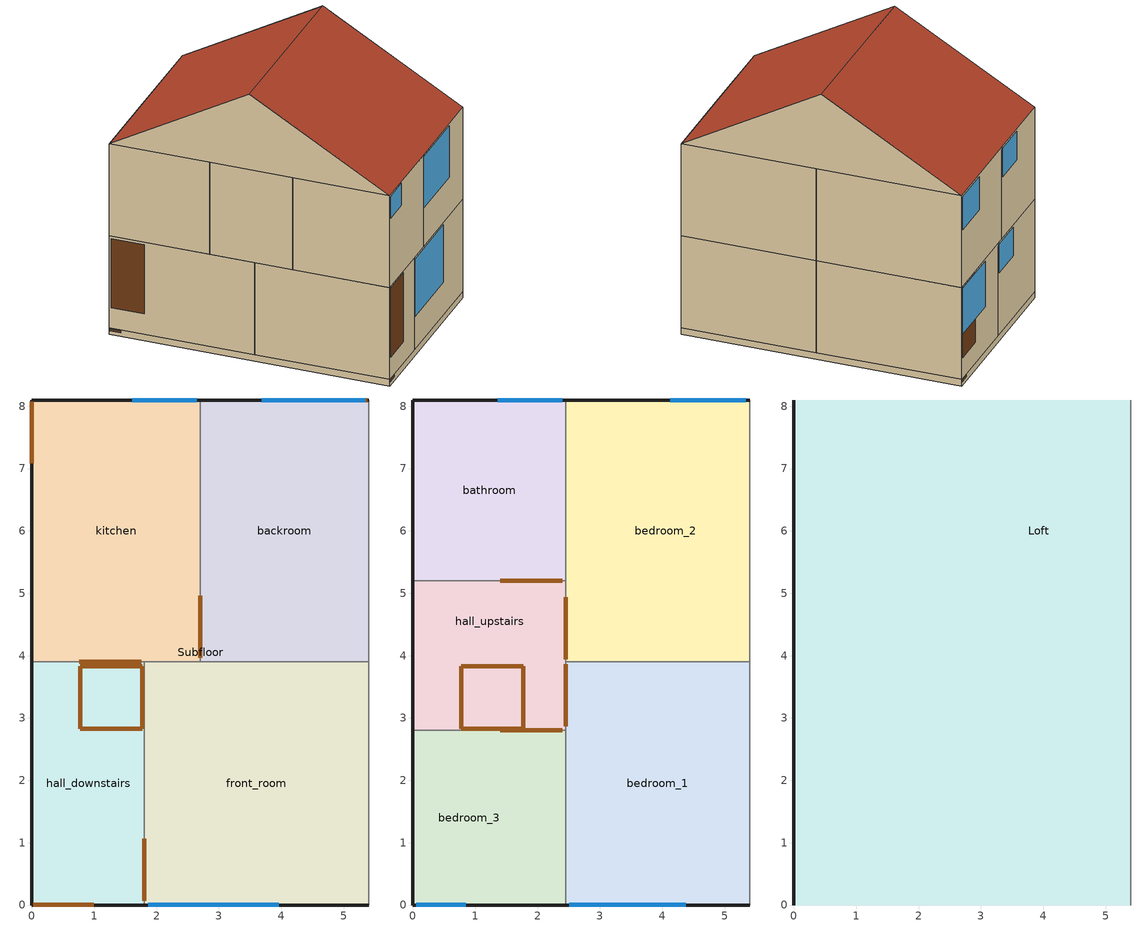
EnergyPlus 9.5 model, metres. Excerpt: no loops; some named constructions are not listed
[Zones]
hall_downstairs
 floor to Subfloor (GroundFloor-Construction): 1.8,3.9 1.8,0 0,0 0,3.9 z0.6
 wall outside (Wall-Construction): 0,3.9 0,0 1.8,0 z0.6:3.4
 wall to front_room (InternalWall-Construction): 1.8,0 1.8,3.9 z0.6:3.4
 wall to kitchen (InternalWall-Construction): 1.8,3.9 0,3.9 z0.6:3.4
 door inside (PartitionDoor-Construction): 1.8,0.07 1.8,1.06 z1.12:3.33; 1.76,3.9 0.76,3.9 z1.14:3.36
 door inside (HoleConstruction-Construction): 1.77,2.83 1.77,3.83 0.77,3.83 0.77,2.83 z3.4
 door (ExternalDoor-Construction): 0.04,0 0.99,0 z1.25:3.36
front_room
 floor to Subfloor (GroundFloor-Construction): 5.4,3.9 5.4,0 1.8,0 1.8,3.9 z0.6
 wall outside (Wall-Construction): 1.8,0 5.4,0 z0.6:3.4
 wall adiabatic (Adiabatic Wall-Construction): 5.4,0 5.4,3.9 z0.6:3.4
 wall to kitchen (InternalWall-Construction): 2.7,3.9 1.8,3.9 z0.6:3.4
 wall to backroom (InternalWall-Construction): 5.4,3.9 2.7,3.9 z0.6:3.4
 window (Single Glazing): 1.86,0 3.96,0 z1.59:3.34
kitchen
 floor to Subfloor (GroundFloor-Construction): 2.7,8.1 2.7,3.9 0,3.9 0,8.1 z0.6
 wall outside (Wall-Construction): 2.7,8.1 0,8.1 0,3.9 z0.6:3.4
 wall to backroom (InternalWall-Construction): 2.7,3.9 2.7,8.1 z0.6:3.4
 window (Single Glazing): 2.65,8.1 1.61,8.1 z2.48:3.35
 door inside (PartitionDoor-Construction): 2.7,3.97 2.7,4.96 z1.12:3.33
 door (ExternalDoor-Construction): 0,8.03 0,7.08 z1.22:3.33
backroom
 floor to Subfloor (GroundFloor-Construction): 5.4,8.1 5.4,3.9 2.7,3.9 2.7,8.1 z0.6
 wall outside (Wall-Construction): 5.4,8.1 2.7,8.1 z0.6:3.4
 wall adiabatic (Adiabatic Wall-Construction): 5.4,3.9 5.4,8.1 z0.6:3.4
 window (Single Glazing): 5.34,8.1 3.68,8.1 z1.96:3.35
 door (ExternalDoor-Construction): 5.34,8.1 4.4,8.1 z1.24:3.35
Subfloor
 floor ground (SubFloor-Construction): 5.4,8.1 5.4,0 0,0 0,8.1 z0.4
 wall outside (Wall-Construction): 5.4,8.1 0,8.1 0,0 5.4,0 z0.4:0.6
 wall adiabatic (Adiabatic Wall-Construction): 5.4,0 5.4,8.1 z0.4:0.6
 door (AFN_AirBrickConstruction): 5.38,8.1 5.06,8.1 / 0.02,0 0.34,0 z0.52:0.58; 0,8.07 0,7.76 z0.51:0.57
bedroom_3
 floor to hall_downstairs (Floor-Construction): 1.8,2.8 1.8,0 0,0 0,2.8 z3.4
 floor to front_room (Floor-Construction): 2.45,2.8 2.45,0 1.8,0 1.8,2.8 z3.4
 wall outside (Wall-Construction): 0,2.8 0,0 2.45,0 z3.4:6.2
 wall to bedroom_1 (InternalWall-Construction): 2.45,0 2.45,2.8 z3.4:6.2
 wall to hall_upstairs (InternalWall-Construction): 2.45,2.8 0,2.8 z3.4:6.2
 window (Single Glazing): 0.05,0 0.85,0 z5.48:6.15
 door inside (PartitionDoor-Construction): 2.4,2.8 1.4,2.8 z3.94:6.15
bedroom_1
 floor to front_room (Floor-Construction): 5.4,3.9 5.4,0 2.45,0 2.45,3.9 z3.4
 wall outside (Wall-Construction): 2.45,0 5.4,0 z3.4:6.2
 wall adiabatic (Adiabatic Wall-Construction): 5.4,0 5.4,3.9 z3.4:6.2
 wall to hall_upstairs (InternalWall-Construction): 2.45,3.9 2.45,2.8 z3.4:6.2
 wall to bedroom_2 (InternalWall-Construction): 5.4,3.9 2.45,3.9 z3.4:6.2
 window (Single Glazing): 2.51,0 4.38,0 z4.58:6.14
 door inside (PartitionDoor-Construction): 2.45,3.86 2.45,2.87 z3.95:6.16
hall_upstairs
 floor to hall_downstairs (Floor-Construction): 1.8,3.9 1.8,2.8 0,2.8 0,3.9 z3.4
 floor to kitchen (Floor-Construction): 2.45,5.2 2.45,3.9 1.8,3.9 0,3.9 0,5.2 z3.4
 floor to front_room (Floor-Construction): 2.45,3.9 2.45,2.8 1.8,2.8 1.8,3.9 z3.4
 wall outside (Wall-Construction): 0,5.2 0,2.8 z3.4:6.2
 wall to bedroom_2 (InternalWall-Construction): 2.45,3.9 2.45,5.2 z3.4:6.2
 wall to bathroom (InternalWall-Construction): 2.45,5.2 0,5.2 z3.4:6.2
 door inside (PartitionDoor-Construction): 2.4,5.2 1.4,5.2 z3.94:6.15; 2.45,3.94 2.45,4.93 z3.95:6.16
bathroom
 floor to kitchen (Floor-Construction): 2.45,8.1 2.45,5.2 0,5.2 0,8.1 z3.4
 wall outside (Wall-Construction): 2.45,8.1 0,8.1 0,5.2 z3.4:6.2
 wall to bedroom_2 (InternalWall-Construction): 2.45,5.2 2.45,8.1 z3.4:6.2
 window (Single Glazing): 2.4,8.1 1.36,8.1 z5.28:6.15
bedroom_2
 floor to kitchen (Floor-Construction): 2.7,8.1 2.7,3.9 2.45,3.9 2.45,8.1 z3.4
 floor to backroom (Floor-Construction): 5.4,8.1 5.4,3.9 2.7,3.9 2.7,8.1 z3.4
 wall outside (Wall-Construction): 5.4,8.1 2.45,8.1 z3.4:6.2
 wall adiabatic (Adiabatic Wall-Construction): 5.4,3.9 5.4,8.1 z3.4:6.2
 window (Single Glazing): 5.34,8.1 4.13,8.1 z5.13:6.14
Loft
 floor to bedroom_3 (Last floor-Construction): 2.45,2.8 2.45,0 0,0 0,2.8 z6.2
 floor to bedroom_1 (Last floor-Construction): 5.4,3.9 5.4,0 2.45,0 2.45,3.9 z6.2
 floor to hall_upstairs (Last floor-Construction): 2.45,5.2 2.45,2.8 0,2.8 0,5.2 z6.2
 floor to bathroom (Last floor-Construction): 2.45,8.1 2.45,5.2 0,5.2 0,8.1 z6.2
 floor to bedroom_2 (Last floor-Construction): 5.4,8.1 5.4,3.9 2.45,3.9 2.45,8.1 z6.2
 wall outside (Wall-Construction): 0,8.1,6.2 0,0,6.2 0,4.05,8.5
 wall adiabatic (Adiabatic Wall-Construction): 5.4,0,6.2 5.4,8.1,6.2 5.4,4.05,8.5
 roof outside (Roof-Construction): 0,4.05,8.5 0,0,6.2 5.4,0,6.2 5.4,4.05,8.5; 5.4,4.05,8.5 5.4,8.1,6.2 0,8.1,6.2 0,4.05,8.5
[MATERIAL] Solar Absorptance=0.7; Visible Absorptance=0.7
Name | Roughness | Thickness | Conductivity | Density | Specific Heat | Thermal Absorptance
beizaee_timber_flooring-GroundFloor-0.02; beizaee_timber_flooring-Floor-0.02 | MediumSmooth | 0.02 | 0.14 | 1200 | 650 | 0.9
beizaee_carpet-GroundFloor-0.005; beizaee_carpet-Floor-0.005 | Rough | 0.005 | 0.06 | 1300 | 200 | 0.95
beizaee_plasterboard-Floor-0.013 | Smooth | 0.013 | 0.25 | 896 | 2800 | 0.9
[MATERIAL:NOMASS]
AIR-GAP-Floor-0.1: Roughness=Smooth; Thermal Resistance=0.15; Thermal Absorptance=0.9; Solar Absorptance=0.7; Visible Absorptance=0.7
[CONSTRUCTION]
Ceiling-Construction: beizaee_carpet-floor-0.005, beizaee_timber_flooring-floor-0.02, AIR-GAP-floor-0.1, beizaee_plasterboard-floor-0.013
SubFloorRoof-Construction: beizaee_carpet-GroundFloor-0.005, beizaee_timber_flooring-GroundFloor-0.02
[AIRFLOWNETWORK:MULTIZONE:SURFACE:CRACK] Reference Crack Conditions=ReferenceCrackConditions
Name | Air Mass Flow Coefficient at Reference Conditions | Air Mass Flow Exponent
Block kitchen Storey 0 Wall 0004_1_Surface_Crack | 0.0252 | 0.75
Block kitchen Storey 0 Wall 0004_2_Surface_Crack | 0.0126 | 0.75
loft side wall 1_Surface_Crack | 0.003726 | 0.7
roof surface 1_Surface_Crack; roof surface 2_Surface_Crack | 0.00754518 | 0.7
storey 2 Subfloor ceiling_1_Surface_Crack; storey 2 Subfloor ceiling_4_Surface_Crack | 0.02268 | 0.7
storey 2 Subfloor ceiling_2_Surface_Crack | 0.01404 | 0.7
storey 2 Subfloor ceiling_3_Surface_Crack | 0.02808 | 0.7
storey 2 bathroom ceiling_1_Surface_Crack | 0.01421 | 0.7
storey 2 bedroom_1 ceiling_1_Surface_Crack | 0.02301 | 0.7
storey 2 bedroom_2 ceiling_1_Surface_Crack | 0.02478 | 0.7
storey 2 bedroom_3 ceiling_1_Surface_Crack | 0.01372 | 0.7
storey 2 hall_upstairs ceiling_1_Surface_Crack | 0.01176 | 0.7
[AIRFLOWNETWORK:MULTIZONE:COMPONENT:SIMPLEOPENING] Minimum Density Difference for TwoWay Flow=0.0001
Name | Air Mass Flow Coefficient When Opening is Closed | Air Mass Flow Exponent When Opening is Closed | Discharge Coefficient
Block Subfloor Storey 0 Wall 0002_vent_Opening | 0.007588 | 0.66 | 0.65
Block backroom Storey 0 Wall 0002_extdoor_Opening; Block kitchen Storey 0 Wall 0003_extdoor_Opening | 0.00220097 | 0.66 | 0.65
Block backroom Storey 0 Wall 0002_window_Opening | 0.00121828 | 0.6 | 0.65
Block backroom Storey 0 Wall 0003_1_door_Opening; Block bathroom Storey 0 Wall 0004_1_door_Opening; Block bedroom_1 Storey 0 Wall 0003_2_door_Opening; Block bedroom_3 Storey 0 Wall 0002_1_door_Opening; Block front_room Storey 0 Wall 0003_1_door_Opening; Block kitchen Storey 0 Wall 0004_1_door_Opening | 0.128244 | 0.6 | 0.2
Block bathroom Storey 0 Wall 0002_window_Opening | 0.0076208 | 0.6 | 0.65
Block bedroom_1 Storey 0 Wall 0004_window_Opening | 0.0137272 | 0.6 | 0.65
Block bedroom_2 Storey 0 Wall 0002_window_Opening | 0.00267276 | 0.6 | 0.65
Block bedroom_2 Storey 0 Wall 0003_1_door_Opening | 0.128236 | 0.6 | 0.2
Block bedroom_3 Storey 0 Wall 0004_window_Opening | 0.00233936 | 0.6 | 0.65
Block front_room Storey 0 Wall 0004_window_Opening | 0.00153684 | 0.6 | 0.65
Block hall_downstairs Storey 0 Wall 0004_extdoor_Opening | 0.0066029 | 0.66 | 0.65
Block kitchen Storey 0 Wall 0002_window_Opening | 0.00076208 | 0.6 | 0.65
[AIRFLOWNETWORK:MULTIZONE:COMPONENT:HORIZONTALOPENING]
Block hall_downstairs Storey 0 Roof 0001_1_hole_Opening: Air Mass Flow Coefficient When Opening is Closed=0.08; Air Mass Flow Exponent When Opening is Closed=0.6; Sloping Plane Angle=90; Discharge Coefficient=0.2
[AIRFLOWNETWORK:MULTIZONE:EXTERNALNODE] Symmetric Wind Pressure Coefficient Curve=No; Wind Angle Type=Absolute
Name | External Node Height | Wind Pressure Coefficient Curve
Block Subfloor Storey 0 Wall 0001 | 0.3 | Block Subfloor Storey 0 Wall 0001
Block Subfloor Storey 0 Wall 0002 | 0.3 | Block Subfloor Storey 0 Wall 0002
Block hall_downstairs Storey 0 Wall 0003 | 1.75 | Block hall_downstairs Storey 0 Wall 0003
Block hall_downstairs Storey 0 Wall 0004 | 1.75 | Block hall_downstairs Storey 0 Wall 0004
Block front_room Storey 0 Wall 0001 | 1.75 | Block front_room Storey 0 Wall 0001
Block front_room Storey 0 Wall 0004 | 1.75 | Block front_room Storey 0 Wall 0004
Block kitchen Storey 0 Wall 0002 | 1.75 | Block kitchen Storey 0 Wall 0002
Block kitchen Storey 0 Wall 0003 | 1.75 | Block kitchen Storey 0 Wall 0003
Block backroom Storey 0 Wall 0001 | 1.75 | Block backroom Storey 0 Wall 0001
Block backroom Storey 0 Wall 0002 | 1.75 | Block backroom Storey 0 Wall 0002
Block bedroom_3 Storey 0 Wall 0003 | 4.05 | Block bedroom_3 Storey 0 Wall 0003
Block bedroom_3 Storey 0 Wall 0004 | 4.05 | Block bedroom_3 Storey 0 Wall 0004
Block bedroom_1 Storey 0 Wall 0001 | 4.05 | Block bedroom_1 Storey 0 Wall 0001
Block bedroom_1 Storey 0 Wall 0004 | 4.05 | Block bedroom_1 Storey 0 Wall 0004
Block hall_upstairs Storey 0 Wall 0003 | 4.05 | Block hall_upstairs Storey 0 Wall 0003
Block bathroom Storey 0 Wall 0002 | 4.05 | Block bathroom Storey 0 Wall 0002
Block bathroom Storey 0 Wall 0003 | 4.05 | Block bathroom Storey 0 Wall 0003
Block bedroom_2 Storey 0 Wall 0001 | 4.05 | Block bedroom_2 Storey 0 Wall 0001
Block bedroom_2 Storey 0 Wall 0002 | 4.05 | Block bedroom_2 Storey 0 Wall 0002
Block Subfloor Storey 0 Wall 0003 | 0.3 | Block Subfloor Storey 0 Wall 0003
Block Subfloor Storey 0 Wall 0004 | 0.3 | Block Subfloor Storey 0 Wall 0004
loft side wall 1 | 5.96667 | loft side wall 1
loft side wall 2 | 5.96667 | loft side wall 2
roof surface 1 | 6.35 | roof surface 1
roof surface 2 | 6.35 | roof surface 2
Block Subfloor Storey 0 Wall 0002_vent | 0.5 | Block Subfloor Storey 0 Wall 0002_vent
Block backroom Storey 0 Wall 0002_extdoor | 2 | Block backroom Storey 0 Wall 0002_extdoor
Block backroom Storey 0 Wall 0002_window | 2 | Block backroom Storey 0 Wall 0002_window
Block bathroom Storey 0 Wall 0002_window | 4.8 | Block bathroom Storey 0 Wall 0002_window
Block bedroom_1 Storey 0 Wall 0004_window | 4.8 | Block bedroom_1 Storey 0 Wall 0004_window
Block bedroom_2 Storey 0 Wall 0002_window | 4.8 | Block bedroom_2 Storey 0 Wall 0002_window
Block bedroom_3 Storey 0 Wall 0004_window | 4.8 | Block bedroom_3 Storey 0 Wall 0004_window
Block front_room Storey 0 Wall 0004_window | 2 | Block front_room Storey 0 Wall 0004_window
Block hall_downstairs Storey 0 Wall 0004_extdoor | 2 | Block hall_downstairs Storey 0 Wall 0004_extdoor
Block kitchen Storey 0 Wall 0002_window | 2 | Block kitchen Storey 0 Wall 0002_window
Block kitchen Storey 0 Wall 0003_extdoor | 2 | Block kitchen Storey 0 Wall 0003_extdoor
[AIRFLOWNETWORK:MULTIZONE:WINDPRESSURECOEFFICIENTARRAY]
NormalExposureCpArray: Wind Direction 1=0; Wind Direction 2=45; Wind Direction 3=90; Wind Direction 4=135; Wind Direction 5=180; Wind Direction 6=225; Wind Direction 7=270; Wind Direction 8=315
[AIRFLOWNETWORK:MULTIZONE:WINDPRESSURECOEFFICIENTVALUES] AirflowNetworkMultiZoneWindPressureCoefficientArray=NormalExposureCpArray; Wind Pressure Coefficient Value 1=0.4; Wind Pressure Coefficient Value 2=0.1; Wind Pressure Coefficient Value 3=-0.3; Wind Pressure Coefficient Value 4=-0.35; Wind Pressure Coefficient Value 5=-0.2; Wind Pressure Coefficient Value 6=-0.35; Wind Pressure Coefficient Value 7=-0.3; Wind Pressure Coefficient Value 8=-0.1
Block Subfloor Storey 0 Wall 0001; Block Subfloor Storey 0 Wall 0002; Block hall_downstairs Storey 0 Wall 0003; Block hall_downstairs Storey 0 Wall 0004; Block front_room Storey 0 Wall 0001; Block front_room Storey 0 Wall 0004; Block kitchen Storey 0 Wall 0002; Block kitchen Storey 0 Wall 0003; Block backroom Storey 0 Wall 0001; Block backroom Storey 0 Wall 0002; Block bedroom_3 Storey 0 Wall 0003; Block bedroom_3 Storey 0 Wall 0004; Block bedroom_1 Storey 0 Wall 0001; Block bedroom_1 Storey 0 Wall 0004; Block hall_upstairs Storey 0 Wall 0003; Block bathroom Storey 0 Wall 0002; Block bathroom Storey 0 Wall 0003; Block bedroom_2 Storey 0 Wall 0001; Block bedroom_2 Storey 0 Wall 0002; Block Subfloor Storey 0 Wall 0003; Block Subfloor Storey 0 Wall 0004; loft side wall 1; loft side wall 2; roof surface 1; roof surface 2; Block bedroom_2 Storey 0 Wall 0002_window; Block kitchen Storey 0 Wall 0003_extdoor; Block bedroom_3 Storey 0 Wall 0004_window; Block kitchen Storey 0 Wall 0002_window; Block backroom Storey 0 Wall 0002_window; Block backroom Storey 0 Wall 0002_extdoor; Block hall_downstairs Storey 0 Wall 0004_extdoor; Block front_room Storey 0 Wall 0004_window; Block Subfloor Storey 0 Wall 0002_vent; Block bathroom Storey 0 Wall 0002_window; Block bedroom_1 Storey 0 Wall 0004_window
